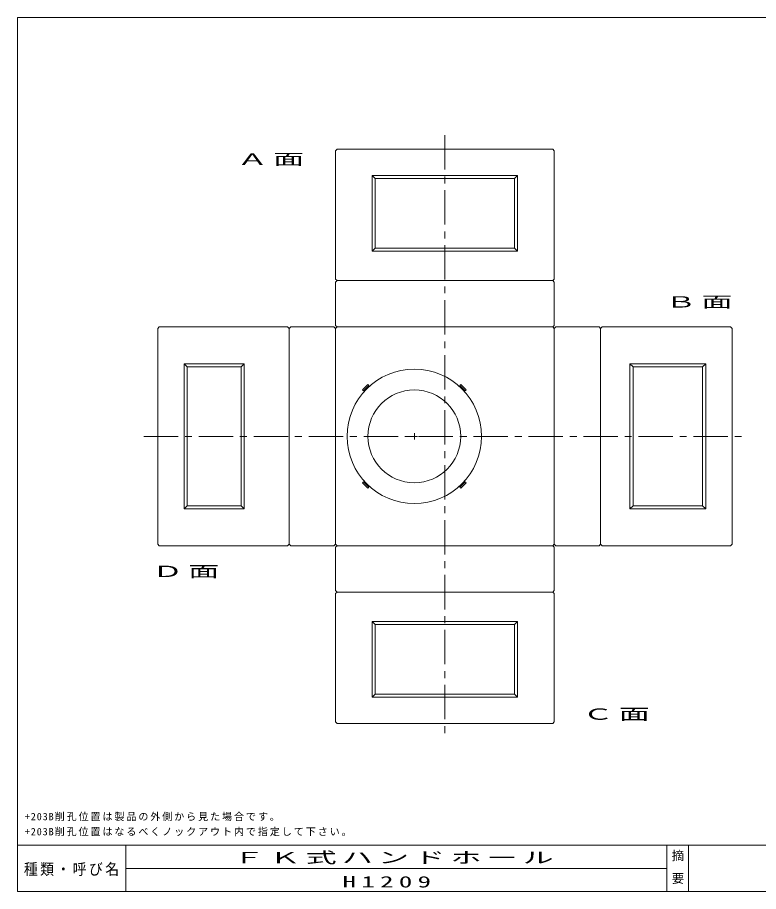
# Model space of a CAD drawing. Units: millimetres, scale not verified. Extents: x -4060 to 4060, y -2828 to 2828.
# Drawn here: x -4060 to 734, y -2828 to 2828 of the extents above; entities that cross this region are included whole.
import ezdxf
from ezdxf.enums import TextEntityAlignment as Align

# ---------------------------------------------------------------- set-up
doc = ezdxf.new("R2010")
doc.units = ezdxf.units.MM
doc.header["$LTSCALE"] = 7
doc.linetypes.add('USER2', pattern=[50.8, 31.75, -6.35, 6.35, -6.35])
for name, color, linetype, lineweight in [('0-2_DIM', 7, 'Continuous', 18), ('0-3_LATER', 7, 'Continuous', 18), ('0-4_CENTER', 7, 'USER2', 18), ('0-5_TXT', 7, 'Continuous', 18), ('0-7_LAYER', 7, 'Continuous', 18), ('0-A_NO', 7, 'Continuous', 18), ('0-C_CR', 7, 'Continuous', 18)]:
    doc.layers.add(name, color=color, linetype=linetype, lineweight=lineweight)
doc.styles.add('ＭＳ ゴシック', font='')
doc.styles.get('ＭＳ ゴシック').set_extended_font_data('MS Gothic')

msp = doc.modelspace()

# ---------------------------------------------------------------- linework, layer by layer
at = {"layer": '0-2_DIM'}
for p, q in [((-1512.756, 117.532), (-1472.756, 117.532)), ((-1492.756, 97.532), (-1492.756, 137.532))]:
    msp.add_line(p, q, dxfattribs=at)
at = {"layer": '0-3_LATER'}
for points in [[(-597.756, 1975.032), (-1992.756, 1975.032), (-2002.756, 1965.032), (-2002.756, 1135.032), (-1992.756, 1125.032), (-597.756, 1125.032), (-587.756, 1135.032), (-587.756, 1965.032)], [(-597.756, 1125.032), (-1992.756, 1125.032), (-2002.756, 1115.032), (-2002.756, 835.032), (-1992.756, 825.032), (-597.756, 825.032), (-587.756, 835.032), (-587.756, 1115.032)], [(-3152.756, 815.032), (-3152.756, -579.968), (-3142.756, -589.968), (-2312.756, -589.968), (-2302.756, -579.968), (-2302.756, 815.032), (-2312.756, 825.032), (-3142.756, 825.032)], [(-2302.756, 815.032), (-2302.756, -579.968), (-2292.756, -589.968), (-2012.756, -589.968), (-2002.756, -579.968), (-2002.756, 815.032), (-2012.756, 825.032), (-2292.756, 825.032)], [(-1992.756, -589.968), (-597.756, -589.968), (-587.756, -579.968), (-587.756, 815.032), (-597.756, 825.032), (-1992.756, 825.032), (-2002.756, 815.032), (-2002.756, -579.968)], [(-287.756, -579.968), (-287.756, 815.032), (-297.756, 825.032), (-577.756, 825.032), (-587.756, 815.032), (-587.756, -579.968), (-577.756, -589.968), (-297.756, -589.968)], [(562.244, -579.968), (562.244, 815.032), (552.244, 825.032), (-277.756, 825.032), (-287.756, 815.032), (-287.756, -579.968), (-277.756, -589.968), (552.244, -589.968)], [(-1786.205, 446.336), (-1793.276, 453.407), (-1828.632, 418.052), (-1821.561, 410.981)], [(-1163.951, 410.981), (-1156.88, 418.052), (-1192.236, 453.407), (-1199.307, 446.336)], [(-1821.561, -175.918), (-1828.632, -182.989), (-1793.276, -218.344), (-1786.205, -211.273)], [(-1199.307, -211.273), (-1192.236, -218.344), (-1156.88, -182.989), (-1163.951, -175.918)], [(-1992.756, -889.968), (-597.756, -889.968), (-587.756, -879.968), (-587.756, -599.968), (-597.756, -589.968), (-1992.756, -589.968), (-2002.756, -599.968), (-2002.756, -879.968)], [(-1992.756, -1739.968), (-597.756, -1739.968), (-587.756, -1729.968), (-587.756, -899.968), (-597.756, -889.968), (-1992.756, -889.968), (-2002.756, -899.968), (-2002.756, -1729.968)]]:
    msp.add_lwpolyline(points, close=True, dxfattribs=at)
msp.add_circle((-1492.756, 117.532), 300, dxfattribs=at)
at = {"layer": '0-4_CENTER'}
for p, q in [((-1295.256, 2065.239), (-1295.256, -1830.176)), ((-3242.963, 117.532), (652.451, 117.532))]:
    msp.add_line(p, q, dxfattribs=at)
at = {"layer": '0-7_LAYER'}
for p, q in [((-4060, -2527.5), (4060, -2527.5)), ((-3360, -2527.5), (-3360, -2827.5)), ((140, -2527.5), (140, -2827.5)), ((280, -2527.5), (280, -2827.5)), ((-3360, -2677.5), (140, -2677.5))]:
    msp.add_line(p, q, dxfattribs=at)
for points in [[(-4060, -2827.5), (-4060, 2827.5), (4060, 2827.5), (4060, -2827.5)], [(4060, -2827.5), (-4060, -2827.5), (-4060, 2827.5), (4060, 2827.5)]]:
    msp.add_lwpolyline(points, close=True, dxfattribs=at)
at = {"layer": '0-A_NO'}
for p, q in [((-1745.256, 1785.032), (-1765.256, 1805.032)), ((-825.256, 1805.032), (-845.256, 1785.032)), ((-1745.256, 1335.032), (-1765.256, 1315.032)), ((-825.256, 1315.032), (-845.256, 1335.032)), ((-2982.756, 587.532), (-2962.756, 567.532)), ((-2592.756, 587.532), (-2612.756, 567.532)), ((-77.756, 567.532), (-97.756, 587.532)), ((372.244, 567.532), (392.244, 587.532)), ((-2962.756, -332.468), (-2982.756, -352.468)), ((-2612.756, -332.468), (-2592.756, -352.468)), ((-97.756, -352.468), (-77.756, -332.468)), ((392.244, -352.468), (372.244, -332.468)), ((-1765.256, -1079.968), (-1745.256, -1099.968)), ((-845.256, -1099.968), (-825.256, -1079.968)), ((-1765.256, -1569.968), (-1745.256, -1549.968)), ((-845.256, -1549.968), (-825.256, -1569.968))]:
    msp.add_line(p, q, dxfattribs=at)
for points in [[(-825.256, 1315.032), (-1765.256, 1315.032), (-1765.256, 1805.032), (-825.256, 1805.032)], [(-845.256, 1335.032), (-1745.256, 1335.032), (-1745.256, 1785.032), (-845.256, 1785.032)], [(-2592.756, 587.532), (-2592.756, -352.468), (-2982.756, -352.468), (-2982.756, 587.532)], [(-2612.756, 567.532), (-2612.756, -332.468), (-2962.756, -332.468), (-2962.756, 567.532)], [(-97.756, -352.468), (-97.756, 587.532), (392.244, 587.532), (392.244, -352.468)], [(-77.756, -332.468), (-77.756, 567.532), (372.244, 567.532), (372.244, -332.468)], [(-1765.256, -1079.968), (-825.256, -1079.968), (-825.256, -1569.968), (-1765.256, -1569.968)], [(-1745.256, -1099.968), (-845.256, -1099.968), (-845.256, -1549.968), (-1745.256, -1549.968)]]:
    msp.add_lwpolyline(points, close=True, dxfattribs=at)
at = {"layer": '0-C_CR'}
msp.add_circle((-1492.756, 117.532), 435, dxfattribs=at)

# ---------------------------------------------------------------- texts
at = {"layer": '0-5_TXT', "attachment_point": 7, "style": 'ＭＳ ゴシック'}
for s, insert, char_height in [('\\T1.17;\\W2;Ａ面', (-2639.763, 1866.107), 73.31), ('\\T1.17;\\W2;Ｂ面', (131.417, 942.646), 73.31), ('\\T1.17;\\W2;Ｄ面', (-3188.595, -800.915), 73.31), ('\\T1.17;\\W2;Ｃ面', (-404.083, -1724.377), 73.31), ('\\T1.19;+203B削孔位置は製品の外側から見た場合です。', (-4012.497, -2372.089), 47.65), ('\\T1.19;+203B削孔位置はなるべくノックアウト内で指定して下さい。', (-4012.497, -2469.589), 47.65), ('\\T1.17;\\W2;ＦＫ式ハンドホール', (-2663.333, -2652.5), 73.31), ('\\T1.39;\\W1.75;H1209', (-1957.159, -2802.581), 73.31)]:
    msp.add_mtext(s, dxfattribs=dict(at, insert=insert, char_height=char_height))
at = {"layer": '0-7_LAYER', "style": 'ＭＳ ゴシック'}
for s, p in [('摘', (171.905, -2642.5)), ('要', (172.667, -2789.833))]:
    msp.add_text(s, height=58.65, dxfattribs=at).set_placement(p, align=Align.BOTTOM_LEFT)
at = {"layer": '0-7_LAYER', "insert": (-4019, -2727.5), "char_height": 73.31, "attachment_point": 7, "style": 'ＭＳ ゴシック'}
msp.add_mtext('\\T1.17;\\W0.9;種類・呼び名', dxfattribs=at)

doc.saveas('drawing.dxf')
